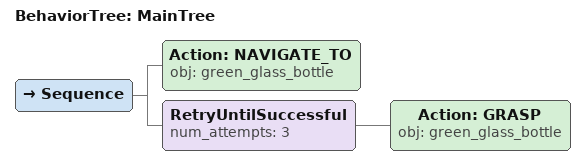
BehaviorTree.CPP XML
<root main_tree_to_execute="MainTree">
  <BehaviorTree ID="MainTree">
    <Sequence>
      <!-- Navigate to green_glass_bottle -->
      <Action ID="NAVIGATE_TO" obj="green_glass_bottle" />
      <!-- Retry GRASP green_glass_bottle up to 3 attempts -->
      <RetryUntilSuccessful num_attempts="3">
        <!-- Grasp green_glass_bottle -->
        <Action ID="GRASP" obj="green_glass_bottle" />
      </RetryUntilSuccessful>
    </Sequence>
  </BehaviorTree>
</root>
